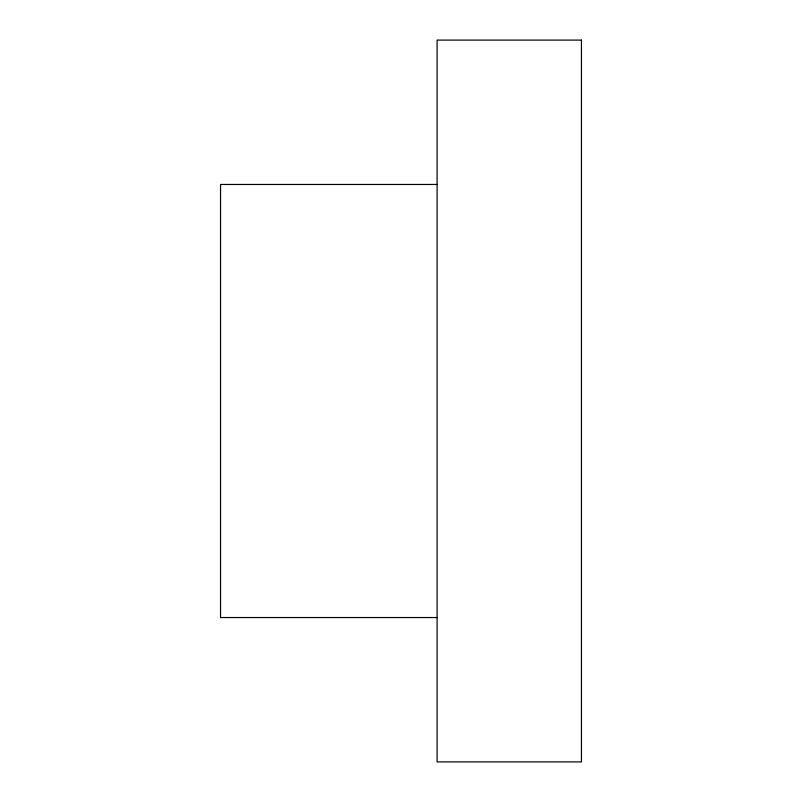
<?xml version="1.0" encoding="UTF-8"?>
<svg xmlns="http://www.w3.org/2000/svg" width="802" height="802" viewBox="0 0 802 802"><rect width="100%" height="100%" fill="white"/><g stroke="black" fill="none" stroke-linecap="round" stroke-linejoin="round"><path stroke-width="1.2" d="M437.09 184.46L220.55 184.46L220.55 617.54L437.09 617.54M581.45 40.1L437.09 40.1L437.09 761.9L581.45 761.9L581.45 40.1"/></g></svg>
